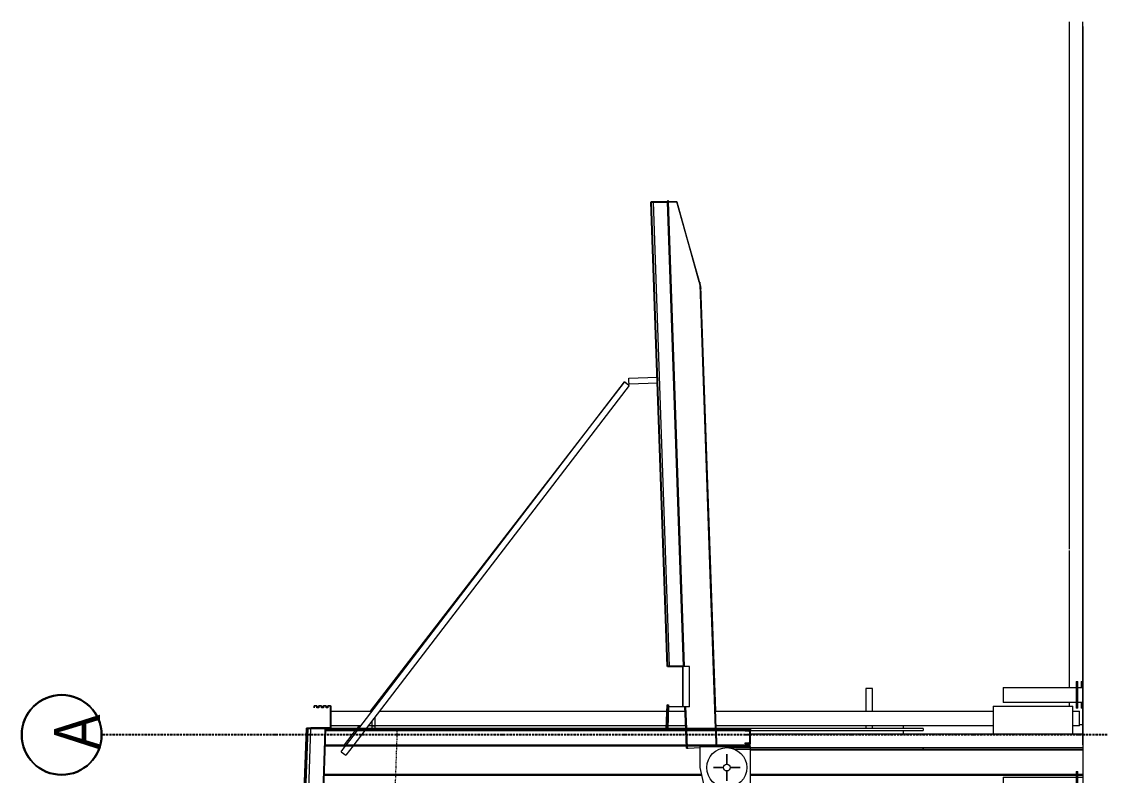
# Model space of a CAD drawing. Header units: millimetres. Extents: x -677815 to 406757, y -145898 to 39000.
# Drawn here: x 385990 to 402298, y -607 to 10706 of the extents above; entities that cross this region are included whole.
import ezdxf

# ---------------------------------------------------------------- set-up
doc = ezdxf.new("R2010")
doc.units = ezdxf.units.MM
doc.header["$LTSCALE"] = 8
doc.linetypes.add('Xref Conv Trash$0$_SBA Dash Dot - Loose', pattern=[6, 4, -1, 0, -1])
doc.linetypes.add('Xref Conv Trash$0$_SBA Hidden Line - Loose', pattern=[2.4, 1.2, -1.2])
for name, color, linetype, lineweight in [('Xref Conv Trash$0$A-DETL', 8, 'Continuous', 9), ('Xref Conv Trash$0$A-DETL-HDLN', 8, 'Xref Conv Trash$0$_SBA Hidden Line - Loose', 9), ('Xref Conv Trash$0$A-DOOR', 8, 'Continuous', 9), ('Xref Conv Trash$0$A-DOOR-FRAM', 8, 'Continuous', 9), ('Xref Conv Trash$0$A-FLOR-LEVL', 8, 'Continuous', 9), ('Xref Conv Trash$0$A-GENM', 8, 'Continuous', 9), ('Xref Conv Trash$0$A-ROOF', 8, 'Continuous', 25), ('Xref Conv Trash$0$A-ROOF-MCUT', 8, 'Continuous', 9), ('Xref Conv Trash$0$A-ROOF-OTLN', 8, 'Continuous', 9), ('Xref Conv Trash$0$A-WALL', 8, 'Continuous', 9), ('Xref Conv Trash$0$P-PIPE', 8, 'Continuous', 9), ('Xref Conv Trash$0$S-BEAM', 8, 'Continuous', 9), ('Xref Conv Trash$0$S-COLS', 8, 'Continuous', 9), ('Xref Conv Trash$0$S-GRID-IDEN', 8, 'Continuous', 25)]:
    doc.layers.add(name, color=color, linetype=linetype, lineweight=lineweight)
doc.layers.add('Xref Conv Trash$0$S-GRID', color=8, linetype='Continuous')
doc.styles.add('Xref Conv Trash$0$Arial Narrow_1', font='ARIALN.TTF', dxfattribs={"height": 688.297872})

# ---------------------------------------------------------------- blocks, each defined once
blk = doc.blocks.new('Xref Conv Trash$0$_SBA ROLLER LVDoor_C Clip At Side - 6000W x 5000H-991602-SECTION WAREHOUSE B')
at = {"layer": 'Xref Conv Trash$0$A-DOOR'}
for p, q in [((-139839, 47850), (-139839, 47100)), ((-139520, 47850), (-139839, 47850)), ((-139070, 47750), (-139520, 47850)), ((-139521, 47500), (-139521, 47650)), ((-139521, 47650), (-139520, 47650)), ((-139520, 47650), (-139520, 47500)), ((-139220, 47100), (-139070, 47750)), ((-139820, 47450), (-139820, 44500)), ((-139790, 44500), (-139790, 47319)), ((-139720, 47450), (-139720, 47451)), ((-139720, 47451), (-139570, 47451)), ((-139570, 47450), (-139720, 47450)), ((-139521, 47250), (-139521, 47400)), ((-139520, 47400), (-139520, 47250)), ((-139470, 47451), (-139320, 47451)), ((-139320, 47450), (-139470, 47450)), ((-139320, 47451), (-139320, 47450)), ((-140078, 47175), (-140078, 47100)), ((-140066, 47175), (-140078, 47175)), ((-140066, 47118), (-140066, 47175)), ((-139878, 47175), (-139890, 47175)), ((-139890, 47175), (-139890, 47118)), ((-139878, 47100), (-139878, 47175)), ((-139520, 47250), (-139521, 47250)), ((-140078, 47100), (-139878, 47100)), ((-139902, 47106), (-140054, 47106)), ((-140024, 42100), (-140024, 47100)), ((-139839, 47100), (-139878, 47100)), ((-139839, 47100), (-139220, 47100)), ((-139824, 47100), (-139824, 42100)), ((-139820, 44500), (-139790, 44500)), ((-139790, 44500), (-139820, 44500)), ((-139820, 44500), (-139820, 42100)), ((-139790, 42100), (-139790, 44500)), ((-139820, 42100), (-139790, 42100))]:
    blk.add_line(p, q, dxfattribs=at)
for centre, radius, start, end in [((-139520, 47450), 300, 90, 180), ((-139520, 47450), 300, 0, 90), ((-139520, 47450), 50, 90.573, 179.427), ((-139520, 47450), 50, 0.573, 89.427), ((-139520, 47450), 300, 180, 205.8419), ((-139520, 47450), 300, 180, 270), ((-139520, 47450), 50, 180.573, 269.427), ((-139520, 47450), 50, 270.573, 359.427), ((-139520, 47450), 300, 270, 0), ((-140054, 47118), 12, 180, 270), ((-139902, 47118), 12, 270, 0)]:
    blk.add_arc(centre, radius, start, end, dxfattribs=at)
at = {"layer": 'Xref Conv Trash$0$A-DOOR-FRAM'}
for p, q in [((-140012, 47106), (-140012, 47169)), ((-139822, 47100), (-139822, 42100)), ((-139788, 42100), (-139788, 47100)), ((-139786, 47100), (-139786, 42100))]:
    blk.add_line(p, q, dxfattribs=at)
blk = doc.blocks.new('Xref Conv Trash$0$Removable - Bollard Cast-In - 165 Bollard 1200 high - B2-623364-SECTION WAREHOUSE B')
at = {"layer": 'Xref Conv Trash$0$A-GENM'}
for p, q in [((-140725, 43300), (-140725, 42200)), ((-140725, 43300), (-140612, 43300)), ((-140612, 43300), (-140500, 43300)), ((-140500, 42200), (-140500, 43300)), ((-140812, 42200), (-140812, 42188)), ((-140812, 42188), (-140812, 42176)), ((-140811, 42200), (-140612, 42200)), ((-140811, 42188), (-140612, 42188)), ((-140612, 42188), (-140811, 42188)), ((-140612, 42176), (-140811, 42176)), ((-140725, 42176), (-140725, 42100)), ((-140612, 42200), (-140414, 42200)), ((-140612, 42188), (-140414, 42188)), ((-140414, 42188), (-140612, 42188)), ((-140414, 42176), (-140612, 42176)), ((-140500, 42100), (-140500, 42176)), ((-140412, 42188), (-140412, 42200)), ((-140412, 42176), (-140412, 42188))]:
    blk.add_line(p, q, dxfattribs=at)
blk = doc.blocks.new('Xref Conv Trash$0$_SBA ROLLER LVDoor_C Clip At Side - 6000W x 5000H-V2-SECTION WAREHOUSE B')
at = {"layer": 'Xref Conv Trash$0$A-DOOR-FRAM'}
for p, q in [((-140012, 47169), (-140012, 47106)), ((-140012, 47106), (-140012, 47169))]:
    blk.add_line(p, q, dxfattribs=at)
blk = doc.blocks.new('Xref Conv Trash$0$Removable - Bollard Cast-In - 165 Bollard 1200 high - B2-V3-SECTION WAREHOUSE B')
at = {"layer": 'Xref Conv Trash$0$A-GENM'}
for p, q in [((-140812, 42124), (-140812, 42112)), ((-140812, 42112), (-140812, 42100)), ((-140811, 42124), (-140726, 42124)), ((-140811, 42112), (-140726, 42112)), ((-140726, 42112), (-140811, 42112)), ((-140499, 42124), (-140414, 42124)), ((-140499, 42112), (-140414, 42112)), ((-140414, 42112), (-140499, 42112)), ((-140412, 42112), (-140412, 42124)), ((-140412, 42100), (-140412, 42112))]:
    blk.add_line(p, q, dxfattribs=at)
blk = doc.blocks.new('Xref Conv Trash$0$DWP_Downpipe - 225mm-1364441-SECTION WAREHOUSE B')
at = {"layer": 'Xref Conv Trash$0$P-PIPE'}
for p, q in [((-140370, 53410), (-140370, 53401)), ((-140370, 53410), (-140257, 53410)), ((-140370, 53399), (-140370, 52775)), ((-140257, 53410), (-140145, 53410)), ((-140145, 53401), (-140145, 53410)), ((-140145, 52948), (-140145, 53399)), ((-140145, 48354), (-140145, 52836)), ((-140370, 52664), (-140370, 48346)), ((-140370, 48334), (-140370, 48075)), ((-140145, 48067), (-140145, 48342)), ((-140370, 47618), (-140370, 43450)), ((-140145, 43450), (-140145, 47610)), ((-140370, 42250), (-140370, 42150)), ((-140145, 42150), (-140145, 42250)), ((-140257, 42150), (-140370, 42150)), ((-140145, 42150), (-140257, 42150))]:
    blk.add_line(p, q, dxfattribs=at)
blk = doc.blocks.new('Xref Conv Trash$0$IVS-GM-DownPipe Cover - DP 225mm-1271533-SECTION WAREHOUSE B')
at = {"layer": 'Xref Conv Trash$0$A-GENM'}
for p, q in [((-140442, 43450), (-140442, 42250)), ((-140442, 43450), (-140276, 43450)), ((-140276, 43450), (-140024, 43450)), ((-140276, 42250), (-140442, 42250)), ((-140024, 42250), (-140276, 42250))]:
    blk.add_line(p, q, dxfattribs=at)
blk = doc.blocks.new('Xref Conv Trash$0$DPS_Downpipe Clamp - D225-744012-SECTION WAREHOUSE B')
at = {"layer": 'Xref Conv Trash$0$A-GENM'}
for p, q in [((-140375, 52782), (-140375, 52771)), ((-140375, 52782), (-140362, 52782)), ((-140140, 52732), (-140281, 52732)), ((-140215, 52782), (-140140, 52782)), ((-140140, 52782), (-140106, 52782)), ((-140140, 52732), (-140140, 52782)), ((-140106, 52732), (-140140, 52732))]:
    blk.add_line(p, q, dxfattribs=at)
blk = doc.blocks.new('Xref Conv Trash$0$IVS-GM-Face Based-Sump Pit - 600x600x100mm-1378060-SECTION WAREHOUSE B')
at = {"layer": 'Xref Conv Trash$0$A-GENM'}
for p, q in [((-140432, 48009), (-140432, 48109)), ((-141036, 48009), (-141036, 48098)), ((-140432, 48009), (-141036, 48009))]:
    blk.add_line(p, q, dxfattribs=at)
blk = doc.blocks.new('Xref Conv Trash$0$IVS-GM-Face Based-Sump Pit - 600x600x100mm-1268147-SECTION WAREHOUSE B')
at = {"layer": 'Xref Conv Trash$0$A-GENM'}
for p, q in [((-140708, 45359), (-140370, 45359)), ((-140708, 45259), (-140708, 45359)), ((-140145, 45359), (-140106, 45359)), ((-140370, 45259), (-140708, 45259)), ((-140106, 45259), (-140145, 45259))]:
    blk.add_line(p, q, dxfattribs=at)
blk = doc.blocks.new('Xref Conv Trash$0$UB-Universal Beam-Column - C1_5_460UB75-1337975-SECTION WAREHOUSE B')
at = {"layer": 'Xref Conv Trash$0$S-COLS'}
for p, q in [((-139420, 53505), (-139420, 47830)), ((-139405, 53506), (-139405, 47824)), ((-139862, 53490), (-139862, 47100)), ((-139848, 53490), (-139848, 47100)), ((-139420, 47100), (-139420, 42200)), ((-139405, 47100), (-139405, 42200)), ((-139420, 42176), (-139420, 42100)), ((-139405, 42176), (-139405, 42100))]:
    blk.add_line(p, q, dxfattribs=at)
blk = doc.blocks.new('Xref Conv Trash$0$Grid - Grid Head-235101-SECTION WAREHOUSE B')
at = {"layer": 'Xref Conv Trash$0$S-GRID-IDEN'}
blk.add_circle((-140012, 62123), 600, dxfattribs=at)
for start, end in [(0, 180), (180, 0)]:
    blk.add_arc((-140012, 62123), 600, start, end, dxfattribs=at)
blk = doc.blocks.new('Xref Conv Trash')
at = {"layer": 'Xref Conv Trash$0$A-DETL'}
blk.add_line((401932, -150), (401932, 10706), dxfattribs=at)
at = {"layer": 'Xref Conv Trash$0$A-DETL-HDLN'}
blk.add_line((389535, -60000), (391634, 84), dxfattribs=at)
at = {"layer": 'Xref Conv Trash$0$A-FLOR-LEVL', "linetype": 'Continuous'}
blk.add_line((401932, 10637), (401932, -123290), dxfattribs=at)
at = {"layer": 'Xref Conv Trash$0$A-ROOF'}
for p, q in [((395689, 1024), (395446, 8000)), ((395446, 8000), (395690, 8000)), ((395690, 8000), (395933, 1024)), ((395933, 1024), (395689, 1024)), ((395677, 94), (395689, 452)), ((395701, 452), (395689, 94)), ((395689, 452), (395701, 452)), ((389586, -19997), (390287, 102)), ((390549, 65), (389849, -19997)), ((390287, 102), (390551, 102)), ((390551, 102), (390550, 94))]:
    blk.add_line(p, q, dxfattribs=at)
at = {"layer": 'Xref Conv Trash$0$A-ROOF', "lineweight": 9}
for p, q in [((395475, 8000), (395718, 1024)), ((390330, 102), (389629, -19997))]:
    blk.add_line(p, q, dxfattribs=at)
at = {"layer": 'Xref Conv Trash$0$A-ROOF-MCUT'}
for p, q in [((395720, 1024), (395720, 1026)), ((395720, 1026), (395922, 1026)), ((395920, 424), (395920, 1024)), ((395922, 1026), (395922, 422)), ((390382, 407), (390382, 436)), ((390382, 436), (390426, 436)), ((390384, 407), (390382, 407)), ((390424, 434), (390384, 434)), ((390384, 434), (390384, 407)), ((390424, 407), (390424, 434)), ((390453, 407), (390424, 407)), ((390426, 436), (390426, 409)), ((390426, 409), (390451, 409)), ((390451, 409), (390451, 436)), ((390451, 436), (390495, 436)), ((390493, 434), (390453, 434)), ((390453, 434), (390453, 407)), ((390493, 407), (390493, 434)), ((390522, 407), (390493, 407)), ((390495, 436), (390495, 409)), ((390495, 409), (390520, 409)), ((390520, 409), (390520, 436)), ((390520, 436), (390564, 436)), ((390562, 434), (390522, 434)), ((390522, 434), (390522, 407)), ((390562, 407), (390562, 434)), ((390591, 407), (390562, 407)), ((390564, 436), (390564, 409)), ((390564, 409), (390589, 409)), ((390589, 409), (390589, 436)), ((390589, 436), (390632, 436)), ((390630, 434), (390591, 434)), ((390591, 434), (390591, 407)), ((390630, 107), (390630, 434)), ((390632, 436), (390632, 105)), ((395720, 422), (395720, 424)), ((395720, 424), (395920, 424)), ((395922, 422), (395720, 422)), ((390332, 105), (390332, 107)), ((390332, 107), (390630, 107)), ((390632, 105), (390332, 105))]:
    blk.add_line(p, q, dxfattribs=at)
at = {"layer": 'Xref Conv Trash$0$A-ROOF-OTLN'}
for p in [(389565, -19997), (390287, 102)]:
    blk.add_line(p, (390267, 102), dxfattribs=at)
at = {"layer": 'Xref Conv Trash$0$A-WALL'}
for p, q in [((401732, 2790), (401732, 10706)), ((401732, 712), (401732, 2770)), ((401732, 429), (401732, 487)), ((390549, 65), (390550, 94)), ((399532, 94), (396932, 94)), ((396932, 65), (399532, 65)), ((399232, 132), (399232, 94)), ((399232, 65), (399232, 12)), ((399532, 94), (399532, 65)), ((401932, 150), (401882, 150))]:
    blk.add_line(p, q, dxfattribs=at)
at = {"layer": 'Xref Conv Trash$0$A-WALL', "lineweight": 25}
for p, q in [((396932, 65), (390549, 65)), ((390550, 94), (396932, 94)), ((396932, 94), (396932, 65))]:
    blk.add_line(p, q, dxfattribs=at)
at = {"layer": 'Xref Conv Trash$0$S-BEAM'}
for p, q in [((395690, 8017), (395690, 8000)), ((395704, 8017), (395690, 8017)), ((395690, 8000), (395704, 8000)), ((395704, 8003), (395704, 8017)), ((395705, 8000), (395704, 8017)), ((395948, 1024), (395704, 8000)), ((395830, 8001), (395716, 8001)), ((395716, 8000), (395830, 8000)), ((396162, 6826), (395830, 8001)), ((395830, 7999), (395830, 8001)), ((395830, 8000), (396163, 6806)), ((395843, 7952), (396162, 6824)), ((396175, 6796), (396175, 6782)), ((396192, 6737), (396175, 6796)), ((396175, 6776), (396175, 6762)), ((396175, 6762), (396192, 6704)), ((396176, 6759), (396409, 94)), ((396176, 6759), (396192, 6700)), ((396192, 6704), (396192, 6737)), ((396416, 357), (396192, 6737)), ((396423, 94), (396192, 6700)), ((391054, 94), (395047, 5298)), ((395118, 5244), (391166, 94)), ((391230, 357), (395043, 5293)), ((395082, 5271), (395047, 5298)), ((395118, 5244), (395082, 5271)), ((395818, 4331), (395817, 4343)), ((396414, 357), (396276, 4292)), ((395966, 94), (395954, 420)), ((395980, 94), (395969, 420)), ((390839, -150), (391005, 65)), ((390867, -150), (391032, 65)), ((391144, 65), (390979, -150)), ((391027, 94), (391057, 132)), ((395976, -199), (395967, 65)), ((395991, -199), (395981, 65)), ((396410, 65), (396418, -173)), ((396424, 94), (396422, 132)), ((396425, 94), (396424, 132)), ((396432, -173), (396424, 65)), ((396432, -150), (396425, 65)), ((396433, -150), (396426, 65)), ((390788, -253), (390856, -165)), ((390788, -253), (390823, -280)), ((390823, -280), (390858, -307)), ((390968, -165), (390858, -307)), ((395976, -199), (395991, -199)), ((395991, -199), (396002, -199)), ((396002, -199), (396182, -192))]:
    blk.add_line(p, q, dxfattribs=at)
at = {"layer": 'Xref Conv Trash$0$S-BEAM', "flags": 128}
for points in [[(395716, 8001), (395713, 8001), (395711, 8001), (395709, 8001), (395707, 8002), (395705, 8002), (395704, 8003), (395704, 8003)], [(395704, 8000), (395704, 8000), (395705, 8000), (395707, 8000), (395709, 8000), (395711, 8000), (395713, 8000), (395716, 8000)], [(396175, 6782), (396175, 6782), (396175, 6783), (396174, 6786), (396173, 6789), (396171, 6794), (396170, 6799), (396168, 6805), (396166, 6812), (396164, 6818), (396162, 6826)], [(396162, 6824), (396164, 6817), (396166, 6810), (396168, 6803), (396170, 6797), (396171, 6791), (396173, 6786), (396174, 6782), (396175, 6779), (396175, 6777), (396175, 6776)], [(396163, 6806), (396165, 6799), (396167, 6792), (396169, 6785), (396170, 6779), (396172, 6773), (396173, 6768), (396174, 6765), (396175, 6762), (396176, 6760), (396176, 6759)]]:
    blk.add_lwpolyline(points, dxfattribs=at)
at = {"layer": 'Xref Conv Trash$0$S-BEAM', "extrusion": (0, 0, -1)}
for major_axis, start_param, end_param in [((-35.2, 27.2), 0.755815, 1.414294), ((-32.6, 25.2), 0.890695, 1.414294), ((-35.2, 27.2), 1.414294, 2.348662), ((-32.6, 25.2), 1.414294, 2.264554)]:
    blk.add_ellipse((395079, 5266), major_axis=major_axis, ratio=0.204289, start_param=start_param, end_param=end_param, dxfattribs=at)
at = {"layer": 'Xref Conv Trash$0$S-COLS'}
for p, q in [((395111, 5354), (395537, 5369)), ((395112, 5311), (395111, 5354)), ((395114, 5265), (395112, 5311)), ((395541, 5280), (395114, 5265))]:
    blk.add_line(p, q, dxfattribs=at)
at = {"layer": 'Xref Conv Trash$0$S-GRID', "linetype": 'Xref Conv Trash$0$_SBA Dash Dot - Loose'}
blk.add_line((402298, 0), (387179, 0), dxfattribs=at)
at = {"layer": 'Xref Conv Trash$0$A-DOOR', "xscale": -1, "rotation": 90}
for name in ['Xref Conv Trash$0$_SBA ROLLER LVDoor_C Clip At Side - 6000W x 5000H-991602-SECTION WAREHOUSE B', 'Xref Conv Trash$0$_SBA ROLLER LVDoor_C Clip At Side - 6000W x 5000H-V2-SECTION WAREHOUSE B']:
    blk.add_blockref(name, (444032, -140012), dxfattribs=at)
at = {"layer": 'Xref Conv Trash$0$A-GENM', "xscale": -1, "rotation": 90}
for name, p in [('Xref Conv Trash$0$IVS-GM-Face Based-Sump Pit - 600x600x100mm-1378060-SECTION WAREHOUSE B', (444032, -140012)), ('Xref Conv Trash$0$IVS-GM-Face Based-Sump Pit - 600x600x100mm-1268147-SECTION WAREHOUSE B', (444032, -140012)), ('Xref Conv Trash$0$Removable - Bollard Cast-In - 165 Bollard 1200 high - B2-623364-SECTION WAREHOUSE B', (444032, -140012)), ('Xref Conv Trash$0$Removable - Bollard Cast-In - 165 Bollard 1200 high - B2-V3-SECTION WAREHOUSE B', (444032, -140012)), ('Xref Conv Trash$0$DPS_Downpipe Clamp - D225-744012-SECTION WAREHOUSE B', (444032, -140012)), ('Xref Conv Trash$0$IVS-GM-DownPipe Cover - DP 225mm-1271533-SECTION WAREHOUSE B', (444032, -140012)), ('Xref Conv Trash$0$Removable - Bollard Cast-In - 165 Bollard 1200 high - B2-623364-SECTION WAREHOUSE B', (444032, -141362))]:
    blk.add_blockref(name, p, dxfattribs=at)
at = {"layer": 'Xref Conv Trash$0$P-PIPE', "xscale": -1, "rotation": 90}
blk.add_blockref('Xref Conv Trash$0$DWP_Downpipe - 225mm-1364441-SECTION WAREHOUSE B', (444032, -140012), dxfattribs=at)
at = {"layer": 'Xref Conv Trash$0$S-COLS', "xscale": -1, "rotation": 90}
blk.add_blockref('Xref Conv Trash$0$UB-Universal Beam-Column - C1_5_460UB75-1337975-SECTION WAREHOUSE B', (444032, -140012), dxfattribs=at)
at = {"layer": 'Xref Conv Trash$0$S-GRID-IDEN', "xscale": -1, "rotation": 90}
blk.add_blockref('Xref Conv Trash$0$Grid - Grid Head-235101-SECTION WAREHOUSE B', (448713, -140012), dxfattribs=at)
at = {"layer": 'Xref Conv Trash$0$S-GRID-IDEN', "lineweight": 9, "insert": (387164, 41), "char_height": 688, "width": 629.97, "attachment_point": 8, "rotation": 90, "line_spacing_factor": 0.968573, "style": 'Xref Conv Trash$0$Arial Narrow_1'}
blk.add_mtext('A', dxfattribs=at)

msp = doc.modelspace()

# ---------------------------------------------------------------- block references
msp.add_blockref('Xref Conv Trash', (0, 0))

doc.saveas('drawing.dxf')
